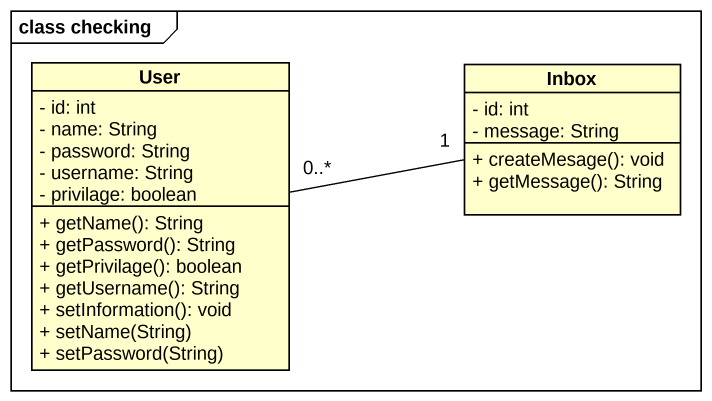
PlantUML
@startuml
mainframe class checking
hide circle
hide empty members
skinparam classAttributeIconSize 0
class User {
  - id: int
  - name: String
  - password: String
  - username: String
  - privilage: boolean
  + getName(): String
  + getPassword(): String
  + getPrivilage(): boolean
  + getUsername(): String
  + setInformation(): void
  + setName(String)
  + setPassword(String)
}
class Inbox {
  - id: int
  - message: String
  + createMesage(): void
  + getMessage(): String
}
User "0..*" -right- "1" Inbox
@enduml
